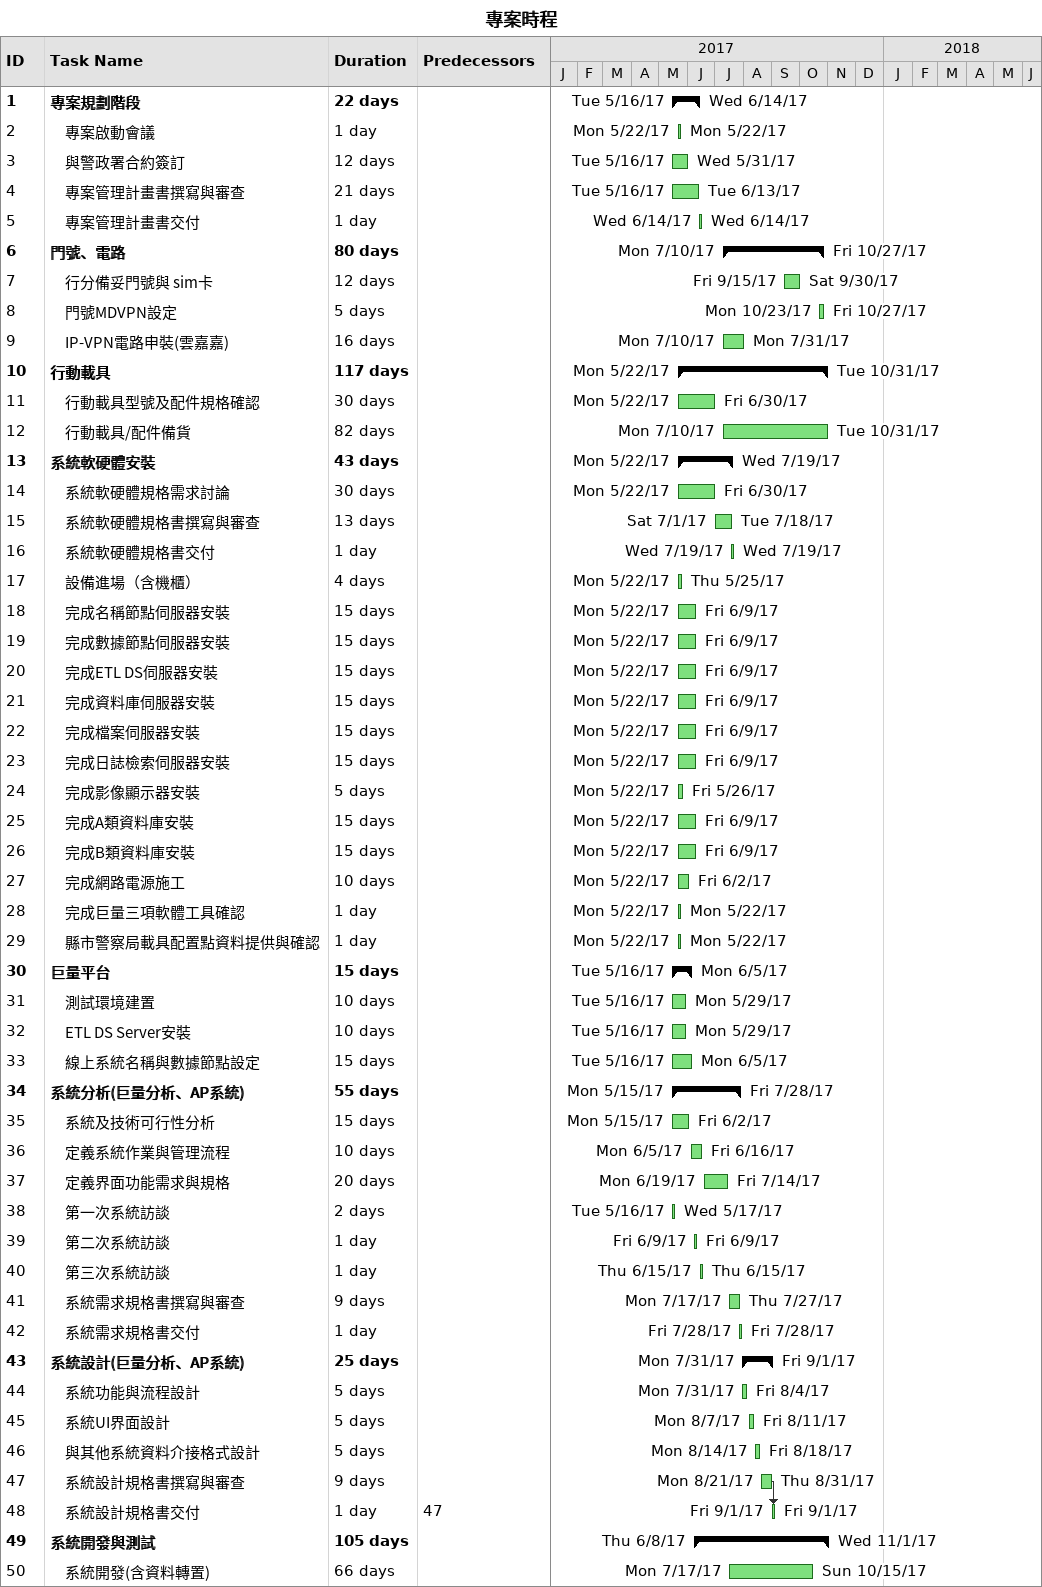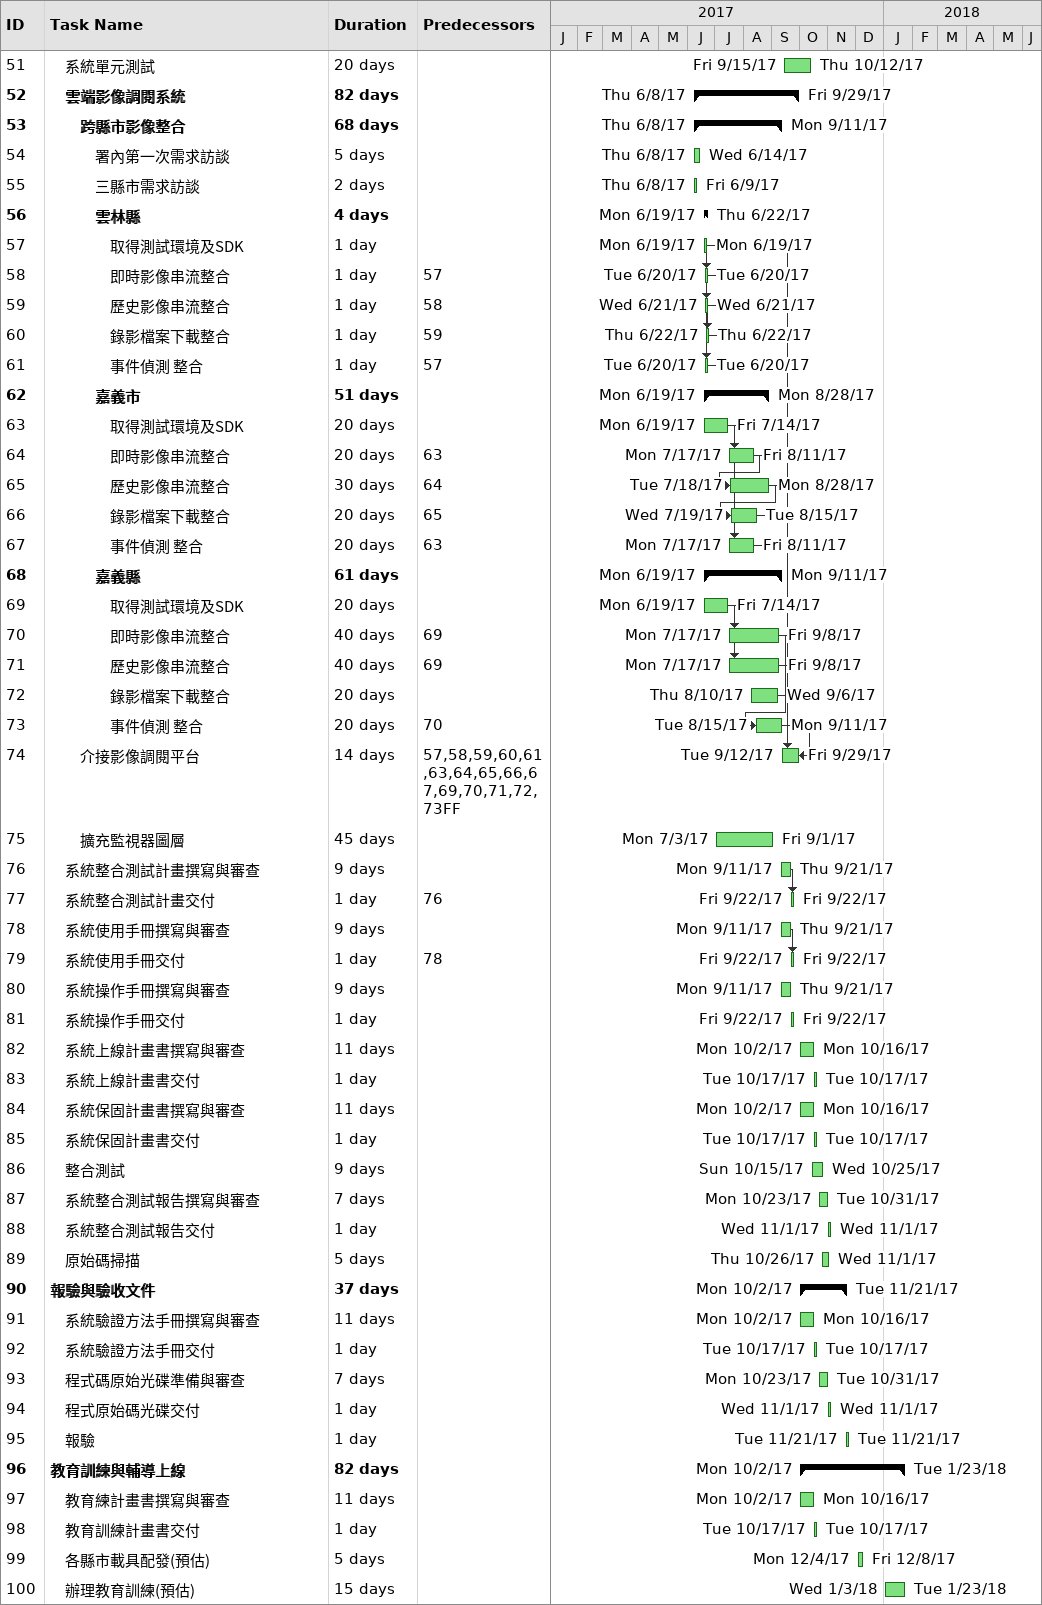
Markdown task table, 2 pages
專案時程

| ID | Level | Task | Duration | Start | Finish | Predecessors |
|---|---|---|---|---|---|---|
| 1 | 1 | **專案規劃階段** | 22d | 2017-05-16 | 2017-06-14 |  |
| 2 | 2 | 專案啟動會議 | 1d | 2017-05-22 | 2017-05-22 |  |
| 3 | 2 | 與警政署合約簽訂 | 12d | 2017-05-16 | 2017-05-31 |  |
| 4 | 2 | 專案管理計畫書撰寫與審查 | 21d | 2017-05-16 | 2017-06-13 |  |
| 5 | 2 | 專案管理計畫書交付 | 1d | 2017-06-14 | 2017-06-14 |  |
| 6 | 1 | **門號、電路** | 80d | 2017-07-10 | 2017-10-27 |  |
| 7 | 2 | 行分備妥門號與 sim卡 | 12d | 2017-09-15 | 2017-09-30 |  |
| 8 | 2 | 門號MDVPN設定 | 5d | 2017-10-23 | 2017-10-27 |  |
| 9 | 2 | IP-VPN電路申裝(雲嘉嘉) | 16d | 2017-07-10 | 2017-07-31 |  |
| 10 | 1 | **行動載具** | 117d | 2017-05-22 | 2017-10-31 |  |
| 11 | 2 | 行動載具型號及配件規格確認 | 30d | 2017-05-22 | 2017-06-30 |  |
| 12 | 2 | 行動載具/配件備貨 | 82d | 2017-07-10 | 2017-10-31 |  |
| 13 | 1 | **系統軟硬體安裝** | 43d | 2017-05-22 | 2017-07-19 |  |
| 14 | 2 | 系統軟硬體規格需求討論 | 30d | 2017-05-22 | 2017-06-30 |  |
| 15 | 2 | 系統軟硬體規格書撰寫與審查 | 13d | 2017-07-01 | 2017-07-18 |  |
| 16 | 2 | 系統軟硬體規格書交付 | 1d | 2017-07-19 | 2017-07-19 |  |
| 17 | 2 | 設備進場（含機櫃） | 4d | 2017-05-22 | 2017-05-25 |  |
| 18 | 2 | 完成名稱節點伺服器安裝 | 15d | 2017-05-22 | 2017-06-09 |  |
| 19 | 2 | 完成數據節點伺服器安裝 | 15d | 2017-05-22 | 2017-06-09 |  |
| 20 | 2 | 完成ETL DS伺服器安裝 | 15d | 2017-05-22 | 2017-06-09 |  |
| 21 | 2 | 完成資料庫伺服器安裝 | 15d | 2017-05-22 | 2017-06-09 |  |
| 22 | 2 | 完成檔案伺服器安裝 | 15d | 2017-05-22 | 2017-06-09 |  |
| 23 | 2 | 完成日誌檢索伺服器安裝 | 15d | 2017-05-22 | 2017-06-09 |  |
| 24 | 2 | 完成影像顯示器安裝 | 5d | 2017-05-22 | 2017-05-26 |  |
| 25 | 2 | 完成A類資料庫安裝 | 15d | 2017-05-22 | 2017-06-09 |  |
| 26 | 2 | 完成B類資料庫安裝 | 15d | 2017-05-22 | 2017-06-09 |  |
| 27 | 2 | 完成網路電源施工 | 10d | 2017-05-22 | 2017-06-02 |  |
| 28 | 2 | 完成巨量三項軟體工具確認 | 1d | 2017-05-22 | 2017-05-22 |  |
| 29 | 2 | 縣市警察局載具配置點資料提供與確認 | 1d | 2017-05-22 | 2017-05-22 |  |
| 30 | 1 | **巨量平台** | 15d | 2017-05-16 | 2017-06-05 |  |
| 31 | 2 | 測試環境建置 | 10d | 2017-05-16 | 2017-05-29 |  |
| 32 | 2 | ETL DS Server安裝 | 10d | 2017-05-16 | 2017-05-29 |  |
| 33 | 2 | 線上系統名稱與數據節點設定 | 15d | 2017-05-16 | 2017-06-05 |  |
| 34 | 1 | **系統分析(巨量分析、AP系統)** | 55d | 2017-05-15 | 2017-07-28 |  |
| 35 | 2 | 系統及技術可行性分析 | 15d | 2017-05-15 | 2017-06-02 |  |
| 36 | 2 | 定義系統作業與管理流程 | 10d | 2017-06-05 | 2017-06-16 |  |
| 37 | 2 | 定義界面功能需求與規格 | 20d | 2017-06-19 | 2017-07-14 |  |
| 38 | 2 | 第一次系統訪談 | 2d | 2017-05-16 | 2017-05-17 |  |
| 39 | 2 | 第二次系統訪談 | 1d | 2017-06-09 | 2017-06-09 |  |
| 40 | 2 | 第三次系統訪談 | 1d | 2017-06-15 | 2017-06-15 |  |
| 41 | 2 | 系統需求規格書撰寫與審查 | 9d | 2017-07-17 | 2017-07-27 |  |
| 42 | 2 | 系統需求規格書交付 | 1d | 2017-07-28 | 2017-07-28 |  |
| 43 | 1 | **系統設計(巨量分析、AP系統)** | 25d | 2017-07-31 | 2017-09-01 |  |
| 44 | 2 | 系統功能與流程設計 | 5d | 2017-07-31 | 2017-08-04 |  |
| 45 | 2 | 系統UI界面設計 | 5d | 2017-08-07 | 2017-08-11 |  |
| 46 | 2 | 與其他系統資料介接格式設計 | 5d | 2017-08-14 | 2017-08-18 |  |
| 47 | 2 | 系統設計規格書撰寫與審查 | 9d | 2017-08-21 | 2017-08-31 |  |
| 48 | 2 | 系統設計規格書交付 | 1d | 2017-09-01 | 2017-09-01 | 47 |
| 49 | 1 | **系統開發與測試** | 105d | 2017-06-08 | 2017-11-01 |  |
| 50 | 2 | 系統開發(含資料轉置) | 66d | 2017-07-17 | 2017-10-15 |  |
| 51 | 2 | 系統單元測試 | 20d | 2017-09-15 | 2017-10-12 |  |
| 52 | 2 | **雲端影像調閱系統** | 82d | 2017-06-08 | 2017-09-29 |  |
| 53 | 3 | **跨縣市影像整合** | 68d | 2017-06-08 | 2017-09-11 |  |
| 54 | 4 | 署內第一次需求訪談 | 5d | 2017-06-08 | 2017-06-14 |  |
| 55 | 4 | 三縣市需求訪談 | 2d | 2017-06-08 | 2017-06-09 |  |
| 56 | 4 | **雲林縣** | 4d | 2017-06-19 | 2017-06-22 |  |
| 57 | 5 | 取得測試環境及SDK | 1d | 2017-06-19 | 2017-06-19 |  |
| 58 | 5 | 即時影像串流整合 | 1d | 2017-06-20 | 2017-06-20 | 57 |
| 59 | 5 | 歷史影像串流整合 | 1d | 2017-06-21 | 2017-06-21 | 58 |
| 60 | 5 | 錄影檔案下載整合 | 1d | 2017-06-22 | 2017-06-22 | 59 |
| 61 | 5 | 事件偵測 整合 | 1d | 2017-06-20 | 2017-06-20 | 57 |
| 62 | 4 | **嘉義市** | 51d | 2017-06-19 | 2017-08-28 |  |
| 63 | 5 | 取得測試環境及SDK | 20d | 2017-06-19 | 2017-07-14 |  |
| 64 | 5 | 即時影像串流整合 | 20d | 2017-07-17 | 2017-08-11 | 63 |
| 65 | 5 | 歷史影像串流整合 | 30d | 2017-07-18 | 2017-08-28 | 64 |
| 66 | 5 | 錄影檔案下載整合 | 20d | 2017-07-19 | 2017-08-15 | 65 |
| 67 | 5 | 事件偵測 整合 | 20d | 2017-07-17 | 2017-08-11 | 63 |
| 68 | 4 | **嘉義縣** | 61d | 2017-06-19 | 2017-09-11 |  |
| 69 | 5 | 取得測試環境及SDK | 20d | 2017-06-19 | 2017-07-14 |  |
| 70 | 5 | 即時影像串流整合 | 40d | 2017-07-17 | 2017-09-08 | 69 |
| 71 | 5 | 歷史影像串流整合 | 40d | 2017-07-17 | 2017-09-08 | 69 |
| 72 | 5 | 錄影檔案下載整合 | 20d | 2017-08-10 | 2017-09-06 |  |
| 73 | 5 | 事件偵測 整合 | 20d | 2017-08-15 | 2017-09-11 | 70 |
| 74 | 3 | 介接影像調閱平台 | 14d | 2017-09-12 | 2017-09-29 | 57, 58, 59, 60, 61, 63, 64, 65, 66, 67, 69, 70, 71, 72, 73FF |
| 75 | 3 | 擴充監視器圖層 | 45d | 2017-07-03 | 2017-09-01 |  |
| 76 | 2 | 系統整合測試計畫撰寫與審查 | 9d | 2017-09-11 | 2017-09-21 |  |
| 77 | 2 | 系統整合測試計畫交付 | 1d | 2017-09-22 | 2017-09-22 | 76 |
| 78 | 2 | 系統使用手冊撰寫與審查 | 9d | 2017-09-11 | 2017-09-21 |  |
| 79 | 2 | 系統使用手冊交付 | 1d | 2017-09-22 | 2017-09-22 | 78 |
| 80 | 2 | 系統操作手冊撰寫與審查 | 9d | 2017-09-11 | 2017-09-21 |  |
| 81 | 2 | 系統操作手冊交付 | 1d | 2017-09-22 | 2017-09-22 |  |
| 82 | 2 | 系統上線計畫書撰寫與審查 | 11d | 2017-10-02 | 2017-10-16 |  |
| 83 | 2 | 系統上線計畫書交付 | 1d | 2017-10-17 | 2017-10-17 |  |
| 84 | 2 | 系統保固計畫書撰寫與審查 | 11d | 2017-10-02 | 2017-10-16 |  |
| 85 | 2 | 系統保固計畫書交付 | 1d | 2017-10-17 | 2017-10-17 |  |
| 86 | 2 | 整合測試 | 9d | 2017-10-15 | 2017-10-25 |  |
| 87 | 2 | 系統整合測試報告撰寫與審查 | 7d | 2017-10-23 | 2017-10-31 |  |
| 88 | 2 | 系統整合測試報告交付 | 1d | 2017-11-01 | 2017-11-01 |  |
| 89 | 2 | 原始碼掃描 | 5d | 2017-10-26 | 2017-11-01 |  |
| 90 | 1 | **報驗與驗收文件** | 37d | 2017-10-02 | 2017-11-21 |  |
| 91 | 2 | 系統驗證方法手冊撰寫與審查 | 11d | 2017-10-02 | 2017-10-16 |  |
| 92 | 2 | 系統驗證方法手冊交付 | 1d | 2017-10-17 | 2017-10-17 |  |
| 93 | 2 | 程式碼原始光碟準備與審查 | 7d | 2017-10-23 | 2017-10-31 |  |
| 94 | 2 | 程式原始碼光碟交付 | 1d | 2017-11-01 | 2017-11-01 |  |
| 95 | 2 | 報驗 | 1d | 2017-11-21 | 2017-11-21 |  |
| 96 | 1 | **教育訓練與輔導上線** | 82d | 2017-10-02 | 2018-01-23 |  |
| 97 | 2 | 教育練計畫書撰寫與審查 | 11d | 2017-10-02 | 2017-10-16 |  |
| 98 | 2 | 教育訓練計畫書交付 | 1d | 2017-10-17 | 2017-10-17 |  |
| 99 | 2 | 各縣市載具配發(預估) | 5d | 2017-12-04 | 2017-12-08 |  |
| 100 | 2 | 辦理教育訓練(預估) | 15d | 2018-01-03 | 2018-01-23 |  |
